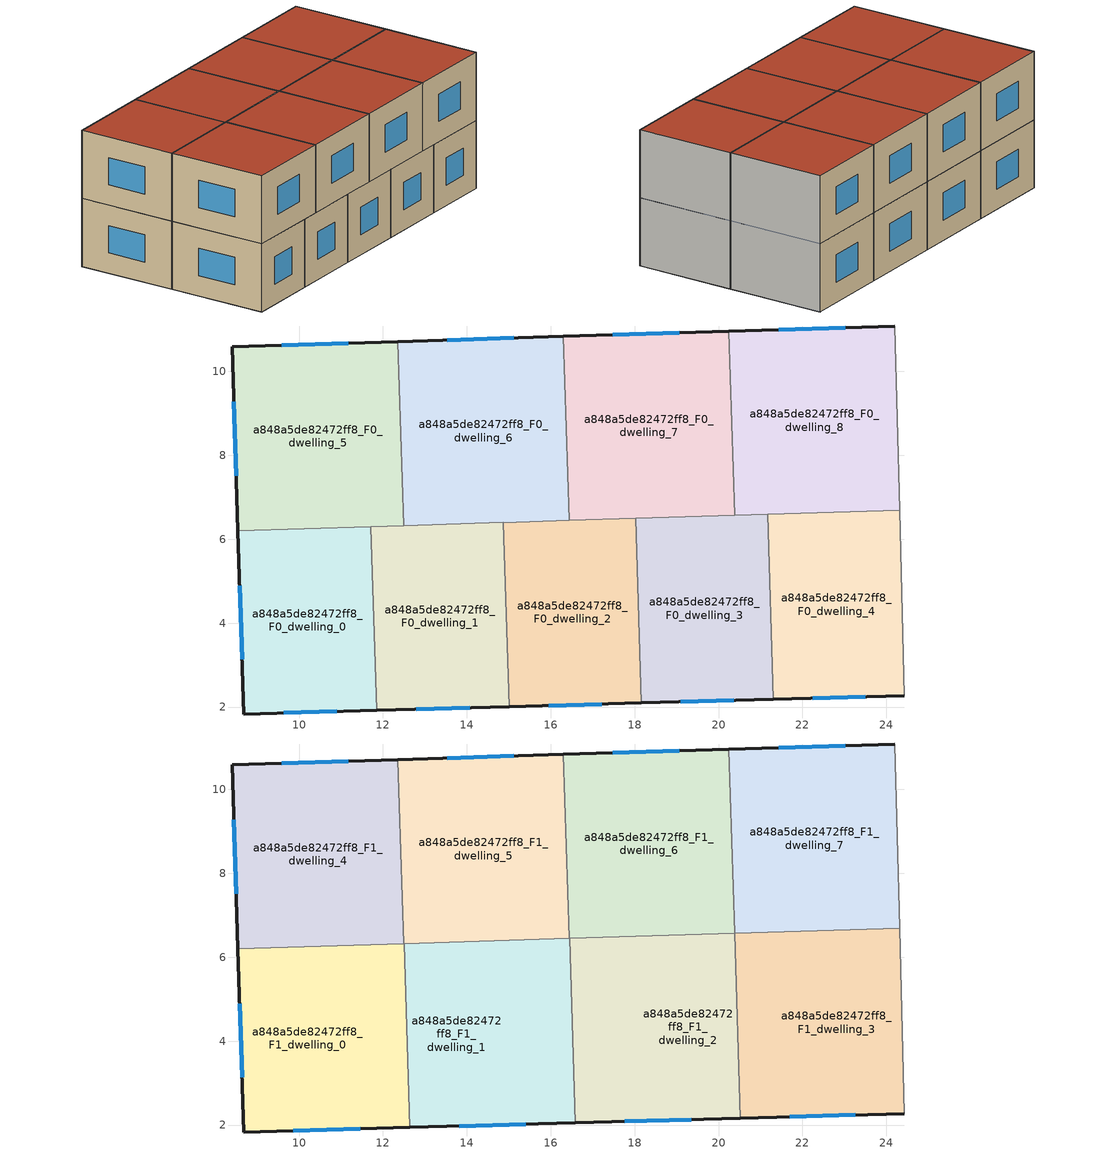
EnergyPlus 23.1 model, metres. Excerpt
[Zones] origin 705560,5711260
a848a5de82472ff8_F0_dwelling_0
 floor ground (EU_floor_Construction): 11.85,1.92 11.71,6.3 8.54,6.2 8.68,1.83 z0
 wall outside (EU_wall_Construction): 11.85,1.92 8.68,1.83 8.54,6.2 z0:3
 wall to a848a5de82472ff8_F0_dwelling_1 (EU_wall_Construction): 11.71,6.3 11.85,1.92 z0:3
 wall to a848a5de82472ff8_F0_dwelling_5 (EU_wall_Construction): 8.54,6.2 11.71,6.3 z0:3
 window (EU_Window_Construction): 10.9,1.9 9.63,1.86 / 8.64,3.14 8.59,4.89 z0.9:2.1
a848a5de82472ff8_F0_dwelling_1
 floor ground (EU_floor_Construction): 15.01,2.01 14.87,6.4 11.71,6.3 11.85,1.92 z0
 wall outside (EU_wall_Construction): 15.01,2.01 11.85,1.92 z0:3
 wall to a848a5de82472ff8_F0_dwelling_2 (EU_wall_Construction): 14.87,6.4 15.01,2.01 z0:3
 wall to a848a5de82472ff8_F0_dwelling_6 (EU_wall_Construction): 12.49,6.33 14.87,6.4 z0:3
 wall to a848a5de82472ff8_F0_dwelling_5 (EU_wall_Construction): 11.71,6.3 12.49,6.33 z0:3
 window (EU_Window_Construction): 14.07,1.98 12.8,1.95 z0.9:2.1
a848a5de82472ff8_F0_dwelling_2
 floor ground (EU_floor_Construction): 18.16,2.1 18.03,6.5 14.87,6.4 15.01,2.01 z0
 wall outside (EU_wall_Construction): 18.16,2.1 15.01,2.01 z0:3
 wall to a848a5de82472ff8_F0_dwelling_3 (EU_wall_Construction): 18.03,6.5 18.16,2.1 z0:3
 wall to a848a5de82472ff8_F0_dwelling_7 (EU_wall_Construction): 16.44,6.45 18.03,6.5 z0:3
 wall to a848a5de82472ff8_F0_dwelling_6 (EU_wall_Construction): 14.87,6.4 16.44,6.45 z0:3
 window (EU_Window_Construction): 17.22,2.07 15.95,2.04 z0.9:2.1
a848a5de82472ff8_F0_dwelling_3
 floor ground (EU_floor_Construction): 21.31,2.19 21.17,6.6 18.03,6.5 18.16,2.1 z0
 wall outside (EU_wall_Construction): 21.31,2.19 18.16,2.1 z0:3
 wall to a848a5de82472ff8_F0_dwelling_4 (EU_wall_Construction): 21.17,6.6 21.31,2.19 z0:3
 wall to a848a5de82472ff8_F0_dwelling_8 (EU_wall_Construction): 20.38,6.57 21.17,6.6 z0:3
 wall to a848a5de82472ff8_F0_dwelling_7 (EU_wall_Construction): 18.03,6.5 20.38,6.57 z0:3
 window (EU_Window_Construction): 20.37,2.16 19.1,2.13 z0.9:2.1
a848a5de82472ff8_F0_dwelling_4
 floor ground (EU_floor_Construction): 24.43,2.27 24.32,6.7 21.17,6.6 21.31,2.19 z0
 wall outside (EU_wall_Construction): 24.43,2.27 21.31,2.19 z0:3
 wall adiabatic (EU_wall_Construction): 24.32,6.7 24.43,2.27 z0:3
 wall to a848a5de82472ff8_F0_dwelling_8 (EU_wall_Construction): 21.17,6.6 24.32,6.7 z0:3
 window (EU_Window_Construction): 23.5,2.25 22.24,2.21 z0.9:2.1
a848a5de82472ff8_F0_dwelling_5
 floor ground (EU_floor_Construction): 12.49,6.33 12.35,10.71 8.41,10.59 8.54,6.2 z0
 wall outside (EU_wall_Construction): 8.54,6.2 8.41,10.59 12.35,10.71 z0:3
 wall to a848a5de82472ff8_F0_dwelling_6 (EU_wall_Construction): 12.35,10.71 12.49,6.33 z0:3
 window (EU_Window_Construction): 8.5,7.51 8.45,9.27 / 9.59,10.63 11.17,10.67 z0.9:2.1
a848a5de82472ff8_F0_dwelling_6
 floor ground (EU_floor_Construction): 16.44,6.45 16.3,10.84 12.35,10.71 12.49,6.33 z0
 wall outside (EU_wall_Construction): 12.35,10.71 16.3,10.84 z0:3
 wall to a848a5de82472ff8_F0_dwelling_7 (EU_wall_Construction): 16.3,10.84 16.44,6.45 z0:3
 window (EU_Window_Construction): 13.53,10.75 15.12,10.8 z0.9:2.1
a848a5de82472ff8_F0_dwelling_7
 floor ground (EU_floor_Construction): 20.38,6.57 20.25,10.96 16.3,10.84 16.44,6.45 z0
 wall outside (EU_wall_Construction): 16.3,10.84 20.25,10.96 z0:3
 wall to a848a5de82472ff8_F0_dwelling_8 (EU_wall_Construction): 20.25,10.96 20.38,6.57 z0:3
 window (EU_Window_Construction): 17.48,10.87 19.07,10.92 z0.9:2.1
a848a5de82472ff8_F0_dwelling_8
 floor ground (EU_floor_Construction): 24.32,6.7 24.21,11.08 20.25,10.96 20.38,6.57 z0
 wall outside (EU_wall_Construction): 20.25,10.96 24.21,11.08 z0:3
 wall adiabatic (EU_wall_Construction): 24.21,11.08 24.32,6.7 z0:3
 window (EU_Window_Construction): 21.43,11 23.02,11.05 z0.9:2.1
a848a5de82472ff8_F1_dwelling_0
 floor to a848a5de82472ff8_F0_dwelling_0 (EU_floor_Construction): 11.85,1.92 11.71,6.3 8.54,6.2 8.68,1.83 z3
 floor to a848a5de82472ff8_F0_dwelling_1 (EU_floor_Construction): 12.64,1.95 12.51,6.33 11.71,6.3 11.85,1.92 z3
 wall outside (EU_wall_Construction): 12.64,1.95 8.68,1.83 8.54,6.2 z3:6
 wall to a848a5de82472ff8_F1_dwelling_1 (EU_wall_Construction): 12.51,6.33 12.64,1.95 z3:6
 wall to a848a5de82472ff8_F1_dwelling_4 (EU_wall_Construction): 8.54,6.2 12.49,6.33 z3:6
 wall to a848a5de82472ff8_F1_dwelling_5 (EU_wall_Construction): 12.49,6.33 12.5,6.33 z3:6
 window (EU_Window_Construction): 11.46,1.91 9.87,1.87 / 8.64,3.14 8.59,4.89 z3.9:5.1
 roof outside (EU_roof_Construction): 12.51,6.33 12.64,1.95 8.68,1.83 8.54,6.2 z6
a848a5de82472ff8_F1_dwelling_1
 floor to a848a5de82472ff8_F0_dwelling_1 (EU_floor_Construction): 15.01,2.01 14.87,6.4 12.51,6.33 12.64,1.95 z3
 floor to a848a5de82472ff8_F0_dwelling_2 (EU_floor_Construction): 16.59,2.06 16.45,6.45 14.87,6.4 15.01,2.01 z3
 wall outside (EU_wall_Construction): 16.59,2.05 12.64,1.95 z3:6
 wall to a848a5de82472ff8_F1_dwelling_2 (EU_wall_Construction): 16.45,6.45 16.59,2.05 z3:6
 wall to a848a5de82472ff8_F1_dwelling_5 (EU_wall_Construction): 12.51,6.33 16.44,6.45 z3:6
 wall to a848a5de82472ff8_F1_dwelling_6 (EU_wall_Construction): 16.44,6.45 16.45,6.45 z3:6
 window (EU_Window_Construction): 15.41,2.02 13.82,1.98 z3.9:5.1
 roof outside (EU_roof_Construction): 16.45,6.45 16.59,2.05 12.64,1.95 12.51,6.33 z6
a848a5de82472ff8_F1_dwelling_2
 floor to a848a5de82472ff8_F0_dwelling_2 (EU_floor_Construction): 18.16,2.1 18.03,6.5 16.45,6.45 16.59,2.06 z3
 floor to a848a5de82472ff8_F0_dwelling_3 (EU_floor_Construction): 20.52,2.16 20.38,6.57 18.03,6.5 18.16,2.1 z3
 wall outside (EU_wall_Construction): 20.52,2.16 16.59,2.05 z3:6
 wall to a848a5de82472ff8_F1_dwelling_3 (EU_wall_Construction): 20.38,6.57 20.52,2.16 z3:6
 wall to a848a5de82472ff8_F1_dwelling_6 (EU_wall_Construction): 16.45,6.45 20.38,6.57 z3:6
 window (EU_Window_Construction): 19.34,2.13 17.77,2.09 z3.9:5.1
 roof outside (EU_roof_Construction): 20.38,6.57 20.52,2.16 16.59,2.05 16.45,6.45 z6
a848a5de82472ff8_F1_dwelling_3
 floor to a848a5de82472ff8_F0_dwelling_4 (EU_floor_Construction): 24.43,2.27 24.32,6.7 21.17,6.6 21.31,2.19 z3
 floor to a848a5de82472ff8_F0_dwelling_3 (EU_floor_Construction): 21.31,2.19 21.17,6.6 20.38,6.57 20.52,2.16 z3
 wall outside (EU_wall_Construction): 24.43,2.27 20.52,2.16 z3:6
 wall adiabatic (EU_wall_Construction): 24.32,6.7 24.43,2.27 z3:6
 wall to a848a5de82472ff8_F1_dwelling_7 (EU_wall_Construction): 20.38,6.57 24.32,6.7 z3:6
 window (EU_Window_Construction): 23.26,2.24 21.69,2.2 z3.9:5.1
 roof outside (EU_roof_Construction): 24.32,6.7 24.43,2.27 20.52,2.16 20.38,6.57 z6
a848a5de82472ff8_F1_dwelling_4
 floor to a848a5de82472ff8_F0_dwelling_5 (EU_floor_Construction): 12.49,6.33 12.35,10.71 8.41,10.59 8.54,6.2 z3
 wall outside (EU_wall_Construction): 8.54,6.2 8.41,10.59 12.35,10.71 z3:6
 wall to a848a5de82472ff8_F1_dwelling_5 (EU_wall_Construction): 12.35,10.71 12.49,6.33 z3:6
 window (EU_Window_Construction): 8.5,7.51 8.45,9.27 / 9.59,10.63 11.17,10.67 z3.9:5.1
 roof outside (EU_roof_Construction): 12.35,10.71 12.49,6.33 8.54,6.2 8.41,10.59 z6
a848a5de82472ff8_F1_dwelling_5
 floor to a848a5de82472ff8_F0_dwelling_6 (EU_floor_Construction): 16.44,6.45 16.3,10.84 12.35,10.71 12.49,6.33 z3
 wall outside (EU_wall_Construction): 12.35,10.71 16.3,10.84 z3:6
 wall to a848a5de82472ff8_F1_dwelling_6 (EU_wall_Construction): 16.3,10.84 16.44,6.45 z3:6
 window (EU_Window_Construction): 13.53,10.75 15.12,10.8 z3.9:5.1
 roof outside (EU_roof_Construction): 16.3,10.84 16.44,6.45 12.49,6.33 12.35,10.71 z6
a848a5de82472ff8_F1_dwelling_6
 floor to a848a5de82472ff8_F0_dwelling_7 (EU_floor_Construction): 20.38,6.57 20.25,10.96 16.3,10.84 16.44,6.45 z3
 wall outside (EU_wall_Construction): 16.3,10.84 20.25,10.96 z3:6
 wall to a848a5de82472ff8_F1_dwelling_7 (EU_wall_Construction): 20.25,10.96 20.38,6.57 z3:6
 window (EU_Window_Construction): 17.48,10.87 19.07,10.92 z3.9:5.1
 roof outside (EU_roof_Construction): 20.25,10.96 20.38,6.57 16.44,6.45 16.3,10.84 z6
a848a5de82472ff8_F1_dwelling_7
 floor to a848a5de82472ff8_F0_dwelling_8 (EU_floor_Construction): 24.32,6.7 24.21,11.08 20.25,10.96 20.38,6.57 z3
 wall outside (EU_wall_Construction): 20.25,10.96 24.21,11.08 z3:6
 wall adiabatic (EU_wall_Construction): 24.21,11.08 24.32,6.7 z3:6
 window (EU_Window_Construction): 21.43,11 23.02,11.05 z3.9:5.1
 roof outside (EU_roof_Construction): 24.21,11.08 24.32,6.7 20.38,6.57 20.25,10.96 z6
shading: 24.43,2.27 24.21,11.08 z0:6
[Building]
EU S2 Campaign: North Axis=0; Terrain=City; Solar Distribution=FullExterior
[Site:Location]
London: Latitude=51.5; Longitude=-0.5; Time Zone=0; Elevation=25
[SizingPeriod:WeatherFileDays]
AnnualSizingPeriod: Begin Month=1; Begin Day of Month=1; End Month=12; End Day of Month=31; Day of Week for Start Day=Monday; Use Weather File Daylight Saving Period=No; Use Weather File Rain and Snow Indicators=No
[MATERIAL]
EU_InternalMass_Material: Roughness=MediumRough; Thickness=0.1; Conductivity=1; Density=1800; Specific Heat=900; Thermal Absorptance=0.9; Solar Absorptance=0.7; Visible Absorptance=0.7
[MATERIAL:NOMASS] Roughness=MediumRough; Thermal Absorptance=0.9; Solar Absorptance=0.7; Visible Absorptance=0.7
Name | Thermal Resistance
EU_wall_NoMass | 1.04674
EU_roof_NoMass | 4.32442
EU_floor_NoMass | 2.04616
[WINDOWMATERIAL:SIMPLEGLAZINGSYSTEM]
EU_Window_SimpleGlazing: UFactor=4.25843; Solar Heat Gain Coefficient=0.85; Visible Transmittance=0.85
[CONSTRUCTION]
EU_wall_Construction: EU_wall_NoMass
EU_roof_Construction: EU_roof_NoMass
EU_floor_Construction: EU_floor_NoMass
EU_InternalMass_Construction: EU_InternalMass_Material
EU_Window_Construction: EU_Window_SimpleGlazing
[ZONE] Type=1; Multiplier=1; Ceiling Height=autocalculate; Floor Area=autocalculate; Part of Total Floor Area=Yes
Name | Volume
a848a5de82472ff8_F0_dwelling_0 | 41.5964
a848a5de82472ff8_F1_dwelling_0 | 52.0071
a848a5de82472ff8_F0_dwelling_1 | 41.5942
a848a5de82472ff8_F1_dwelling_1 | 51.9858
a848a5de82472ff8_F0_dwelling_2 | 41.5928
a848a5de82472ff8_F1_dwelling_2 | 52.002
a848a5de82472ff8_F0_dwelling_3 | 41.603
a848a5de82472ff8_F1_dwelling_3 | 52.0012
a848a5de82472ff8_F0_dwelling_4 | 41.6001
a848a5de82472ff8_F1_dwelling_4; a848a5de82472ff8_F0_dwelling_5; a848a5de82472ff8_F1_dwelling_6; a848a5de82472ff8_F0_dwelling_7 | 52.0049
a848a5de82472ff8_F1_dwelling_5; a848a5de82472ff8_F0_dwelling_6 | 51.9844
a848a5de82472ff8_F1_dwelling_7; a848a5de82472ff8_F0_dwelling_8 | 51.9866
[INTERNALMASS] Construction=EU_InternalMass_Construction
Name | Zone or ZoneList | Surface Area
a848a5de82472ff8_F0_dwelling_0_EU_InternalMass | a848a5de82472ff8_F0_dwelling_0 | 13.8657
a848a5de82472ff8_F0_dwelling_1_EU_InternalMass | a848a5de82472ff8_F0_dwelling_1 | 13.8648
a848a5de82472ff8_F0_dwelling_2_EU_InternalMass | a848a5de82472ff8_F0_dwelling_2 | 13.8644
a848a5de82472ff8_F0_dwelling_3_EU_InternalMass | a848a5de82472ff8_F0_dwelling_3 | 13.8675
a848a5de82472ff8_F0_dwelling_4_EU_InternalMass | a848a5de82472ff8_F0_dwelling_4 | 13.8666
a848a5de82472ff8_F0_dwelling_5_EU_InternalMass | a848a5de82472ff8_F0_dwelling_5 | 17.3349
a848a5de82472ff8_F0_dwelling_6_EU_InternalMass | a848a5de82472ff8_F0_dwelling_6 | 17.3282
a848a5de82472ff8_F0_dwelling_7_EU_InternalMass | a848a5de82472ff8_F0_dwelling_7 | 17.3347
a848a5de82472ff8_F0_dwelling_8_EU_InternalMass | a848a5de82472ff8_F0_dwelling_8 | 17.3287
a848a5de82472ff8_F1_dwelling_0_EU_InternalMass | a848a5de82472ff8_F1_dwelling_0 | 17.3353
a848a5de82472ff8_F1_dwelling_1_EU_InternalMass | a848a5de82472ff8_F1_dwelling_1 | 17.3289
a848a5de82472ff8_F1_dwelling_2_EU_InternalMass | a848a5de82472ff8_F1_dwelling_2 | 17.3335
a848a5de82472ff8_F1_dwelling_3_EU_InternalMass | a848a5de82472ff8_F1_dwelling_3 | 17.3339
a848a5de82472ff8_F1_dwelling_4_EU_InternalMass | a848a5de82472ff8_F1_dwelling_4 | 17.3349
a848a5de82472ff8_F1_dwelling_5_EU_InternalMass | a848a5de82472ff8_F1_dwelling_5 | 17.3282
a848a5de82472ff8_F1_dwelling_6_EU_InternalMass | a848a5de82472ff8_F1_dwelling_6 | 17.3347
a848a5de82472ff8_F1_dwelling_7_EU_InternalMass | a848a5de82472ff8_F1_dwelling_7 | 17.3287
[OTHEREQUIPMENT] Fuel Type=Electricity; Design Level Calculation Method=Watts/Area; Power per Zone Floor Area=1; Fraction Latent=0; Fraction Radiant=0; Fraction Lost=0; Carbon Dioxide Generation Rate=0; EndUse Subcategory=EU_Step8_InternalGains
Name | Zone or ZoneList or Space or SpaceList | Schedule
EU_Step8_InternalGain_a848a5de82472ff8_F0_dwelling_0_f000 | a848a5de82472ff8_F0_dwelling_0 | EU_Step8_GainSchedule_a848a5de82472ff8_F0_dwelling_0_f000
EU_Step8_InternalGain_a848a5de82472ff8_F0_dwelling_1_f000 | a848a5de82472ff8_F0_dwelling_1 | EU_Step8_GainSchedule_a848a5de82472ff8_F0_dwelling_1_f000
EU_Step8_InternalGain_a848a5de82472ff8_F0_dwelling_2_f000 | a848a5de82472ff8_F0_dwelling_2 | EU_Step8_GainSchedule_a848a5de82472ff8_F0_dwelling_2_f000
EU_Step8_InternalGain_a848a5de82472ff8_F0_dwelling_3_f000 | a848a5de82472ff8_F0_dwelling_3 | EU_Step8_GainSchedule_a848a5de82472ff8_F0_dwelling_3_f000
EU_Step8_InternalGain_a848a5de82472ff8_F0_dwelling_4_f000 | a848a5de82472ff8_F0_dwelling_4 | EU_Step8_GainSchedule_a848a5de82472ff8_F0_dwelling_4_f000
EU_Step8_InternalGain_a848a5de82472ff8_F0_dwelling_5_f000 | a848a5de82472ff8_F0_dwelling_5 | EU_Step8_GainSchedule_a848a5de82472ff8_F0_dwelling_5_f000
EU_Step8_InternalGain_a848a5de82472ff8_F0_dwelling_6_f000 | a848a5de82472ff8_F0_dwelling_6 | EU_Step8_GainSchedule_a848a5de82472ff8_F0_dwelling_6_f000
EU_Step8_InternalGain_a848a5de82472ff8_F0_dwelling_7_f000 | a848a5de82472ff8_F0_dwelling_7 | EU_Step8_GainSchedule_a848a5de82472ff8_F0_dwelling_7_f000
EU_Step8_InternalGain_a848a5de82472ff8_F0_dwelling_8_f000 | a848a5de82472ff8_F0_dwelling_8 | EU_Step8_GainSchedule_a848a5de82472ff8_F0_dwelling_8_f000
EU_Step8_InternalGain_a848a5de82472ff8_F1_dwelling_0_f000 | a848a5de82472ff8_F1_dwelling_0 | EU_Step8_GainSchedule_a848a5de82472ff8_F1_dwelling_0_f000
EU_Step8_InternalGain_a848a5de82472ff8_F1_dwelling_1_f000 | a848a5de82472ff8_F1_dwelling_1 | EU_Step8_GainSchedule_a848a5de82472ff8_F1_dwelling_1_f000
EU_Step8_InternalGain_a848a5de82472ff8_F1_dwelling_2_f000 | a848a5de82472ff8_F1_dwelling_2 | EU_Step8_GainSchedule_a848a5de82472ff8_F1_dwelling_2_f000
EU_Step8_InternalGain_a848a5de82472ff8_F1_dwelling_3_f000 | a848a5de82472ff8_F1_dwelling_3 | EU_Step8_GainSchedule_a848a5de82472ff8_F1_dwelling_3_f000
EU_Step8_InternalGain_a848a5de82472ff8_F1_dwelling_4_f000 | a848a5de82472ff8_F1_dwelling_4 | EU_Step8_GainSchedule_a848a5de82472ff8_F1_dwelling_4_f000
EU_Step8_InternalGain_a848a5de82472ff8_F1_dwelling_5_f000 | a848a5de82472ff8_F1_dwelling_5 | EU_Step8_GainSchedule_a848a5de82472ff8_F1_dwelling_5_f000
EU_Step8_InternalGain_a848a5de82472ff8_F1_dwelling_6_f000 | a848a5de82472ff8_F1_dwelling_6 | EU_Step8_GainSchedule_a848a5de82472ff8_F1_dwelling_6_f000
EU_Step8_InternalGain_a848a5de82472ff8_F1_dwelling_7_f000 | a848a5de82472ff8_F1_dwelling_7 | EU_Step8_GainSchedule_a848a5de82472ff8_F1_dwelling_7_f000
[ZONEVENTILATION:DESIGNFLOWRATE] Schedule=EU_AlwaysOn; Design Flow Rate Calculation Method=AirChanges/Hour; Air Changes per Hour=0.488719; Ventilation Type=Natural; Fan Pressure Rise=0; Fan Total Efficiency=1; Constant Term Coefficient=1; Temperature Term Coefficient=0; Velocity Term Coefficient=0; Velocity Squared Term Coefficient=0; Minimum Indoor Temperature=-100; Maximum Indoor Temperature=100; Delta Temperature=-100; Minimum Outdoor Temperature=-100; Maximum Outdoor Temperature=100; Maximum Wind Speed=40
Name | Zone or ZoneList or Space or SpaceList
EU_ConstantAir_a848a5de82472ff8_F0_dwelling_0 | a848a5de82472ff8_F0_dwelling_0
EU_ConstantAir_a848a5de82472ff8_F0_dwelling_1 | a848a5de82472ff8_F0_dwelling_1
EU_ConstantAir_a848a5de82472ff8_F0_dwelling_2 | a848a5de82472ff8_F0_dwelling_2
EU_ConstantAir_a848a5de82472ff8_F0_dwelling_3 | a848a5de82472ff8_F0_dwelling_3
EU_ConstantAir_a848a5de82472ff8_F0_dwelling_4 | a848a5de82472ff8_F0_dwelling_4
EU_ConstantAir_a848a5de82472ff8_F0_dwelling_5 | a848a5de82472ff8_F0_dwelling_5
EU_ConstantAir_a848a5de82472ff8_F0_dwelling_6 | a848a5de82472ff8_F0_dwelling_6
EU_ConstantAir_a848a5de82472ff8_F0_dwelling_7 | a848a5de82472ff8_F0_dwelling_7
EU_ConstantAir_a848a5de82472ff8_F0_dwelling_8 | a848a5de82472ff8_F0_dwelling_8
EU_ConstantAir_a848a5de82472ff8_F1_dwelling_0 | a848a5de82472ff8_F1_dwelling_0
EU_ConstantAir_a848a5de82472ff8_F1_dwelling_1 | a848a5de82472ff8_F1_dwelling_1
EU_ConstantAir_a848a5de82472ff8_F1_dwelling_2 | a848a5de82472ff8_F1_dwelling_2
EU_ConstantAir_a848a5de82472ff8_F1_dwelling_3 | a848a5de82472ff8_F1_dwelling_3
EU_ConstantAir_a848a5de82472ff8_F1_dwelling_4 | a848a5de82472ff8_F1_dwelling_4
EU_ConstantAir_a848a5de82472ff8_F1_dwelling_5 | a848a5de82472ff8_F1_dwelling_5
EU_ConstantAir_a848a5de82472ff8_F1_dwelling_6 | a848a5de82472ff8_F1_dwelling_6
EU_ConstantAir_a848a5de82472ff8_F1_dwelling_7 | a848a5de82472ff8_F1_dwelling_7
[HVACTEMPLATE:THERMOSTAT] Constant Heating Setpoint=20; Constant Cooling Setpoint=50
EU_HeatOnly_a848a5de82472ff8_F0_dwelling_0; EU_HeatOnly_a848a5de82472ff8_F0_dwelling_1; EU_HeatOnly_a848a5de82472ff8_F0_dwelling_2; EU_HeatOnly_a848a5de82472ff8_F0_dwelling_3; EU_HeatOnly_a848a5de82472ff8_F0_dwelling_4; EU_HeatOnly_a848a5de82472ff8_F0_dwelling_5; EU_HeatOnly_a848a5de82472ff8_F0_dwelling_6; EU_HeatOnly_a848a5de82472ff8_F0_dwelling_7; EU_HeatOnly_a848a5de82472ff8_F0_dwelling_8; EU_HeatOnly_a848a5de82472ff8_F1_dwelling_0; EU_HeatOnly_a848a5de82472ff8_F1_dwelling_1; EU_HeatOnly_a848a5de82472ff8_F1_dwelling_2; EU_HeatOnly_a848a5de82472ff8_F1_dwelling_3; EU_HeatOnly_a848a5de82472ff8_F1_dwelling_4; EU_HeatOnly_a848a5de82472ff8_F1_dwelling_5; EU_HeatOnly_a848a5de82472ff8_F1_dwelling_6; EU_HeatOnly_a848a5de82472ff8_F1_dwelling_7
[HVACTEMPLATE:ZONE:IDEALLOADSAIRSYSTEM] System Availability Schedule=EU_AlwaysOn; Maximum Heating Supply Air Temperature=50; Minimum Cooling Supply Air Temperature=13; Maximum Heating Supply Air Humidity Ratio=0.0156; Minimum Cooling Supply Air Humidity Ratio=0.0077; Heating Limit=NoLimit; Cooling Limit=NoLimit; Heating Availability Schedule=EU_AlwaysOn; Cooling Availability Schedule=EU_CoolingOff; Dehumidification Control Type=ConstantSensibleHeatRatio; Cooling Sensible Heat Ratio=0.7; Dehumidification Setpoint=60; Humidification Control Type=None; Humidification Setpoint=30; Outdoor Air Method=None; Outdoor Air Flow Rate per Person=0.00944; Outdoor Air Flow Rate per Zone Floor Area=0; Outdoor Air Flow Rate per Zone=0; Demand Controlled Ventilation Type=None; Outdoor Air Economizer Type=NoEconomizer; Heat Recovery Type=None; Sensible Heat Recovery Effectiveness=0.7; Latent Heat Recovery Effectiveness=0.65
Name | Template Thermostat
a848a5de82472ff8_F0_dwelling_0 | EU_HeatOnly_a848a5de82472ff8_F0_dwelling_0
a848a5de82472ff8_F0_dwelling_1 | EU_HeatOnly_a848a5de82472ff8_F0_dwelling_1
a848a5de82472ff8_F0_dwelling_2 | EU_HeatOnly_a848a5de82472ff8_F0_dwelling_2
a848a5de82472ff8_F0_dwelling_3 | EU_HeatOnly_a848a5de82472ff8_F0_dwelling_3
a848a5de82472ff8_F0_dwelling_4 | EU_HeatOnly_a848a5de82472ff8_F0_dwelling_4
a848a5de82472ff8_F0_dwelling_5 | EU_HeatOnly_a848a5de82472ff8_F0_dwelling_5
a848a5de82472ff8_F0_dwelling_6 | EU_HeatOnly_a848a5de82472ff8_F0_dwelling_6
a848a5de82472ff8_F0_dwelling_7 | EU_HeatOnly_a848a5de82472ff8_F0_dwelling_7
a848a5de82472ff8_F0_dwelling_8 | EU_HeatOnly_a848a5de82472ff8_F0_dwelling_8
a848a5de82472ff8_F1_dwelling_0 | EU_HeatOnly_a848a5de82472ff8_F1_dwelling_0
a848a5de82472ff8_F1_dwelling_1 | EU_HeatOnly_a848a5de82472ff8_F1_dwelling_1
a848a5de82472ff8_F1_dwelling_2 | EU_HeatOnly_a848a5de82472ff8_F1_dwelling_2
a848a5de82472ff8_F1_dwelling_3 | EU_HeatOnly_a848a5de82472ff8_F1_dwelling_3
a848a5de82472ff8_F1_dwelling_4 | EU_HeatOnly_a848a5de82472ff8_F1_dwelling_4
a848a5de82472ff8_F1_dwelling_5 | EU_HeatOnly_a848a5de82472ff8_F1_dwelling_5
a848a5de82472ff8_F1_dwelling_6 | EU_HeatOnly_a848a5de82472ff8_F1_dwelling_6
a848a5de82472ff8_F1_dwelling_7 | EU_HeatOnly_a848a5de82472ff8_F1_dwelling_7
[SIZING:ZONE] Zone Cooling Design Supply Air Temperature Input Method=SupplyAirTemperature; Zone Cooling Design Supply Air Temperature=13; Zone Heating Design Supply Air Temperature Input Method=SupplyAirTemperature; Zone Heating Design Supply Air Temperature=50; Zone Cooling Design Supply Air Humidity Ratio=0.008; Zone Heating Design Supply Air Humidity Ratio=0.008; Cooling Design Air Flow Method=DesignDay; Cooling Design Air Flow Rate=0; Cooling Minimum Air Flow per Zone Floor Area=0.000762; Cooling Minimum Air Flow=0; Cooling Minimum Air Flow Fraction=0.2; Heating Design Air Flow Method=DesignDay; Heating Design Air Flow Rate=0; Heating Maximum Air Flow per Zone Floor Area=0.002032; Heating Maximum Air Flow=0.141576; Heating Maximum Air Flow Fraction=0.3; Account for Dedicated Outdoor Air System=No; Dedicated Outdoor Air System Control Strategy=NeutralSupplyAir; Dedicated Outdoor Air Low Setpoint Temperature for Design=autosize; Dedicated Outdoor Air High Setpoint Temperature for Design=autosize; Zone Load Sizing Method=Sensible Load Only No Latent Load; Zone Latent Cooling Design Supply Air Humidity Ratio Input Method=HumidityRatioDifference; Zone Cooling Design Supply Air Humidity Ratio Difference=0.005; Zone Latent Heating Design Supply Air Humidity Ratio Input Method=HumidityRatioDifference; Zone Humidification Design Supply Air Humidity Ratio Difference=0.005
a848a5de82472ff8_F0_dwelling_0; a848a5de82472ff8_F0_dwelling_1; a848a5de82472ff8_F0_dwelling_2; a848a5de82472ff8_F0_dwelling_3; a848a5de82472ff8_F0_dwelling_4; a848a5de82472ff8_F0_dwelling_5; a848a5de82472ff8_F0_dwelling_6; a848a5de82472ff8_F0_dwelling_7; a848a5de82472ff8_F0_dwelling_8; a848a5de82472ff8_F1_dwelling_0; a848a5de82472ff8_F1_dwelling_1; a848a5de82472ff8_F1_dwelling_2; a848a5de82472ff8_F1_dwelling_3; a848a5de82472ff8_F1_dwelling_4; a848a5de82472ff8_F1_dwelling_5; a848a5de82472ff8_F1_dwelling_6; a848a5de82472ff8_F1_dwelling_7
[SCHEDULE:CONSTANT]
Name | Hourly Value
EU_AlwaysOn | 1
EU_CoolingOff | 0
[SCHEDULE:FILE] Column Number=1; Rows to Skip at Top=0; Number of Hours of Data=8760; Column Separator=Comma; Interpolate to Timestep=No; Minutes per Item=60; Adjust Schedule for Daylight Savings=Yes
Name | File
EU_Step8_GainSchedule_a848a5de82472ff8_F0_dwelling_0_f000 | ../../schedules/a848a5de82472ff8/a848a5de82472ff8_F0_dwelling_0_f000_gain.csv
EU_Step8_GainSchedule_a848a5de82472ff8_F0_dwelling_1_f000 | ../../schedules/a848a5de82472ff8/a848a5de82472ff8_F0_dwelling_1_f000_gain.csv
EU_Step8_GainSchedule_a848a5de82472ff8_F0_dwelling_2_f000 | ../../schedules/a848a5de82472ff8/a848a5de82472ff8_F0_dwelling_2_f000_gain.csv
EU_Step8_GainSchedule_a848a5de82472ff8_F0_dwelling_3_f000 | ../../schedules/a848a5de82472ff8/a848a5de82472ff8_F0_dwelling_3_f000_gain.csv
EU_Step8_GainSchedule_a848a5de82472ff8_F0_dwelling_4_f000 | ../../schedules/a848a5de82472ff8/a848a5de82472ff8_F0_dwelling_4_f000_gain.csv
EU_Step8_GainSchedule_a848a5de82472ff8_F0_dwelling_5_f000 | ../../schedules/a848a5de82472ff8/a848a5de82472ff8_F0_dwelling_5_f000_gain.csv
EU_Step8_GainSchedule_a848a5de82472ff8_F0_dwelling_6_f000 | ../../schedules/a848a5de82472ff8/a848a5de82472ff8_F0_dwelling_6_f000_gain.csv
EU_Step8_GainSchedule_a848a5de82472ff8_F0_dwelling_7_f000 | ../../schedules/a848a5de82472ff8/a848a5de82472ff8_F0_dwelling_7_f000_gain.csv
EU_Step8_GainSchedule_a848a5de82472ff8_F0_dwelling_8_f000 | ../../schedules/a848a5de82472ff8/a848a5de82472ff8_F0_dwelling_8_f000_gain.csv
EU_Step8_GainSchedule_a848a5de82472ff8_F1_dwelling_0_f000 | ../../schedules/a848a5de82472ff8/a848a5de82472ff8_F1_dwelling_0_f000_gain.csv
EU_Step8_GainSchedule_a848a5de82472ff8_F1_dwelling_1_f000 | ../../schedules/a848a5de82472ff8/a848a5de82472ff8_F1_dwelling_1_f000_gain.csv
EU_Step8_GainSchedule_a848a5de82472ff8_F1_dwelling_2_f000 | ../../schedules/a848a5de82472ff8/a848a5de82472ff8_F1_dwelling_2_f000_gain.csv
EU_Step8_GainSchedule_a848a5de82472ff8_F1_dwelling_3_f000 | ../../schedules/a848a5de82472ff8/a848a5de82472ff8_F1_dwelling_3_f000_gain.csv
EU_Step8_GainSchedule_a848a5de82472ff8_F1_dwelling_4_f000 | ../../schedules/a848a5de82472ff8/a848a5de82472ff8_F1_dwelling_4_f000_gain.csv
EU_Step8_GainSchedule_a848a5de82472ff8_F1_dwelling_5_f000 | ../../schedules/a848a5de82472ff8/a848a5de82472ff8_F1_dwelling_5_f000_gain.csv
EU_Step8_GainSchedule_a848a5de82472ff8_F1_dwelling_6_f000 | ../../schedules/a848a5de82472ff8/a848a5de82472ff8_F1_dwelling_6_f000_gain.csv
EU_Step8_GainSchedule_a848a5de82472ff8_F1_dwelling_7_f000 | ../../schedules/a848a5de82472ff8/a848a5de82472ff8_F1_dwelling_7_f000_gain.csv
